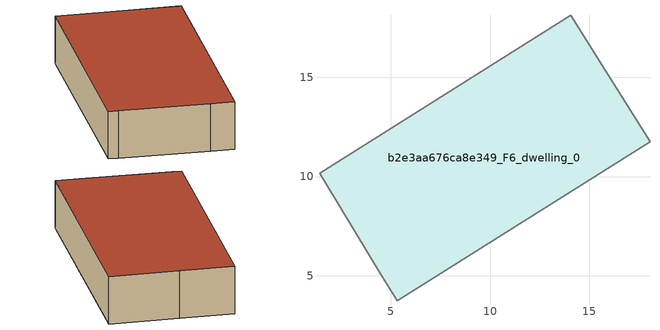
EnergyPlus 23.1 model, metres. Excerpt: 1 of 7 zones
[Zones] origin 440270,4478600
b2e3aa676ca8e349_F6_dwelling_0
 floor to b2e3aa676ca8e349_F5_dwelling_0 (EU_floor_Construction): 15.82,15.36 18.06,11.76 5.33,3.74 4.58,4.95 1.71,9.67 1.4,10.16 14.06,18.13 z18
 wall adiabatic (EU_wall_Construction): 14.06,18.13 1.4,10.16 1.71,9.67 4.58,4.95 5.33,3.74 18.06,11.76 15.82,15.36 14.06,18.13 z18:21
 roof outside (EU_roof_Construction): 18.06,11.76 15.82,15.36 14.06,18.13 1.4,10.16 1.71,9.67 4.58,4.95 5.33,3.74 z21
[Building]
EU S2 Campaign: North Axis=0; Terrain=City; Solar Distribution=FullExterior
[Site:Location]
Madrid: Latitude=40.5; Longitude=-3.5; Time Zone=1; Elevation=609
[SizingPeriod:WeatherFileDays]
AnnualSizingPeriod: Begin Month=1; Begin Day of Month=1; End Month=12; End Day of Month=31; Day of Week for Start Day=Monday; Use Weather File Daylight Saving Period=No; Use Weather File Rain and Snow Indicators=No
[MATERIAL]
EU_InternalMass_Material: Roughness=MediumRough; Thickness=0.1; Conductivity=1; Density=1800; Specific Heat=900; Thermal Absorptance=0.9; Solar Absorptance=0.7; Visible Absorptance=0.7
[MATERIAL:NOMASS] Roughness=MediumRough; Thermal Absorptance=0.9; Solar Absorptance=0.7; Visible Absorptance=0.7
Name | Thermal Resistance
EU_wall_NoMass | 0.609216
EU_roof_NoMass | 0.513268
EU_floor_NoMass | 0.568163
[CONSTRUCTION]
EU_wall_Construction: EU_wall_NoMass
EU_roof_Construction: EU_roof_NoMass
EU_floor_Construction: EU_floor_NoMass
EU_InternalMass_Construction: EU_InternalMass_Material
[ZONE]
b2e3aa676ca8e349_F6_dwelling_0: Type=1; Multiplier=1; Ceiling Height=autocalculate; Volume=338.911; Floor Area=autocalculate; Part of Total Floor Area=Yes
[INTERNALMASS]
b2e3aa676ca8e349_F6_dwelling_0_EU_InternalMass: Construction=EU_InternalMass_Construction; Zone or ZoneList=b2e3aa676ca8e349_F6_dwelling_0; Surface Area=112.97
[OTHEREQUIPMENT]
EU_Step8_InternalGain_b2e3aa676ca8e349_F6_dwelling_0_f000: Fuel Type=Electricity; Zone or ZoneList or Space or SpaceList=b2e3aa676ca8e349_F6_dwelling_0; Schedule=EU_Step8_GainSchedule_b2e3aa676ca8e349_F6_dwelling_0_f000; Design Level Calculation Method=Watts/Area; Power per Zone Floor Area=1; Fraction Latent=0; Fraction Radiant=0; Fraction Lost=0; Carbon Dioxide Generation Rate=0; EndUse Subcategory=EU_Step8_InternalGains
[ZONEVENTILATION:DESIGNFLOWRATE]
EU_ConstantAir_b2e3aa676ca8e349_F6_dwelling_0: Zone or ZoneList or Space or SpaceList=b2e3aa676ca8e349_F6_dwelling_0; Schedule=EU_AlwaysOn; Design Flow Rate Calculation Method=AirChanges/Hour; Air Changes per Hour=0.752966; Ventilation Type=Natural; Fan Pressure Rise=0; Fan Total Efficiency=1; Constant Term Coefficient=1; Temperature Term Coefficient=0; Velocity Term Coefficient=0; Velocity Squared Term Coefficient=0; Minimum Indoor Temperature=-100; Maximum Indoor Temperature=100; Delta Temperature=-100; Minimum Outdoor Temperature=-100; Maximum Outdoor Temperature=100; Maximum Wind Speed=40
[HVACTEMPLATE:ZONE:IDEALLOADSAIRSYSTEM]
b2e3aa676ca8e349_F6_dwelling_0: Template Thermostat=EU_HeatOnly_b2e3aa676ca8e349_F6_dwelling_0; System Availability Schedule=EU_AlwaysOn; Maximum Heating Supply Air Temperature=50; Minimum Cooling Supply Air Temperature=13; Maximum Heating Supply Air Humidity Ratio=0.0156; Minimum Cooling Supply Air Humidity Ratio=0.0077; Heating Limit=NoLimit; Cooling Limit=NoLimit; Heating Availability Schedule=EU_AlwaysOn; Cooling Availability Schedule=EU_CoolingOff; Dehumidification Control Type=ConstantSensibleHeatRatio; Cooling Sensible Heat Ratio=0.7; Dehumidification Setpoint=60; Humidification Control Type=None; Humidification Setpoint=30; Outdoor Air Method=None; Outdoor Air Flow Rate per Person=0.00944; Outdoor Air Flow Rate per Zone Floor Area=0; Outdoor Air Flow Rate per Zone=0; Demand Controlled Ventilation Type=None; Outdoor Air Economizer Type=NoEconomizer; Heat Recovery Type=None; Sensible Heat Recovery Effectiveness=0.7; Latent Heat Recovery Effectiveness=0.65
[SIZING:ZONE]
b2e3aa676ca8e349_F6_dwelling_0: Zone Cooling Design Supply Air Temperature Input Method=SupplyAirTemperature; Zone Cooling Design Supply Air Temperature=13; Zone Heating Design Supply Air Temperature Input Method=SupplyAirTemperature; Zone Heating Design Supply Air Temperature=50; Zone Cooling Design Supply Air Humidity Ratio=0.008; Zone Heating Design Supply Air Humidity Ratio=0.008; Cooling Design Air Flow Method=DesignDay; Cooling Design Air Flow Rate=0; Cooling Minimum Air Flow per Zone Floor Area=0.000762; Cooling Minimum Air Flow=0; Cooling Minimum Air Flow Fraction=0.2; Heating Design Air Flow Method=DesignDay; Heating Design Air Flow Rate=0; Heating Maximum Air Flow per Zone Floor Area=0.002032; Heating Maximum Air Flow=0.141576; Heating Maximum Air Flow Fraction=0.3; Account for Dedicated Outdoor Air System=No; Dedicated Outdoor Air System Control Strategy=NeutralSupplyAir; Dedicated Outdoor Air Low Setpoint Temperature for Design=autosize; Dedicated Outdoor Air High Setpoint Temperature for Design=autosize; Zone Load Sizing Method=Sensible Load Only No Latent Load; Zone Latent Cooling Design Supply Air Humidity Ratio Input Method=HumidityRatioDifference; Zone Cooling Design Supply Air Humidity Ratio Difference=0.005; Zone Latent Heating Design Supply Air Humidity Ratio Input Method=HumidityRatioDifference; Zone Humidification Design Supply Air Humidity Ratio Difference=0.005
[SCHEDULE:CONSTANT]
Name | Hourly Value
EU_AlwaysOn | 1
EU_CoolingOff | 0
[SCHEDULE:FILE]
EU_Step8_GainSchedule_b2e3aa676ca8e349_F6_dwelling_0_f000: File=../../schedules/b2e3aa676ca8e349/b2e3aa676ca8e349_F6_dwelling_0_f000_gain.csv; Column Number=1; Rows to Skip at Top=0; Number of Hours of Data=8760; Column Separator=Comma; Interpolate to Timestep=No; Minutes per Item=60; Adjust Schedule for Daylight Savings=Yes
